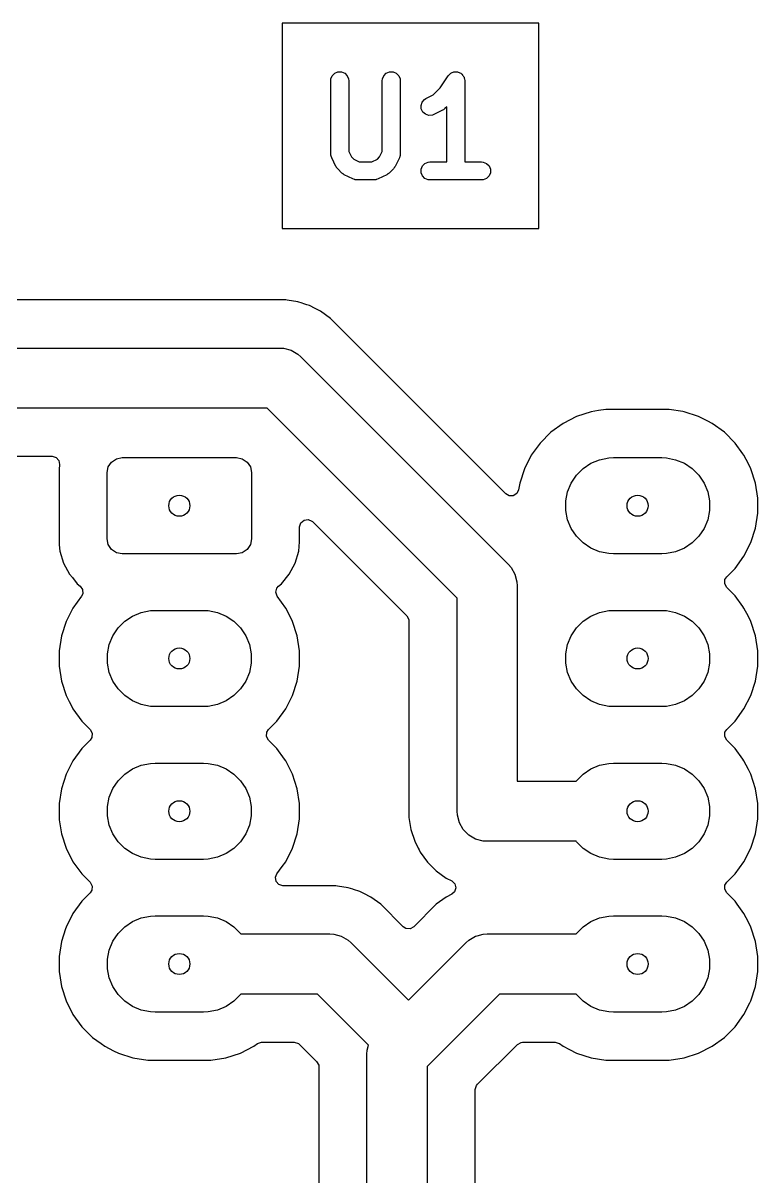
# Model space of a CAD drawing. Extents: x 20 to 124, y -124 to -20.
# Drawn here: x 68.96 to 81.17, y -78.32 to -59.13 of the extents above; entities that cross this region are included whole.
import ezdxf

# ---------------------------------------------------------------- set-up
doc = ezdxf.new("R2010")
doc.units = 0
doc.layers.add('BLACK', color=7, linetype='CONTINUOUS')
doc.layers.add('WHITE', color=7, linetype='CONTINUOUS')

msp = doc.modelspace()

# ---------------------------------------------------------------- linework, layer by layer
at = {"layer": 'BLACK', "linetype": 'CONTINUOUS'}
for p, q in [((77.533686, -59.134984), (73.263817, -59.134984)), ((73.263817, -59.134984), (73.263817, -62.550553)), ((77.533686, -62.550553), (77.533686, -59.134984)), ((74.073924, -60.064064), (74.096322, -60.009992)), ((74.096322, -60.009992), (74.137706, -59.968608)), ((74.137706, -59.968608), (74.191778, -59.94621)), ((74.191778, -59.94621), (74.250306, -59.94621)), ((74.250306, -59.94621), (74.304378, -59.968608)), ((74.304378, -59.968608), (74.345762, -60.009992)), ((74.345762, -60.009992), (74.36816, -60.064064)), ((74.931067, -60.064064), (74.953465, -60.009992)), ((74.953465, -60.009992), (74.994849, -59.968608)), ((74.994849, -59.968608), (75.048921, -59.94621)), ((75.048921, -59.94621), (75.107449, -59.94621)), ((75.107449, -59.94621), (75.161521, -59.968608)), ((75.161521, -59.968608), (75.202905, -60.009992)), ((75.202905, -60.009992), (75.225303, -60.064064)), ((75.890187, -60.212051), (76.024807, -60.010123)), ((76.024807, -60.010123), (76.024873, -60.010042)), ((76.024873, -60.010042), (76.024894, -60.009992)), ((76.024894, -60.009992), (76.025005, -60.00988)), ((76.025005, -60.00988), (76.043437, -59.987372)), ((76.043437, -59.987372), (76.055779, -59.979106)), ((76.055779, -59.979106), (76.066278, -59.968608)), ((76.066278, -59.968608), (76.079854, -59.962984)), ((76.079854, -59.962984), (76.092067, -59.954806)), ((76.092067, -59.954806), (76.106628, -59.951893)), ((76.106628, -59.951893), (76.12035, -59.94621)), ((76.12035, -59.94621), (76.135047, -59.94621)), ((76.135047, -59.94621), (76.149457, -59.943328)), ((76.149457, -59.943328), (76.164027, -59.94621)), ((76.164027, -59.94621), (76.178878, -59.94621)), ((76.178878, -59.94621), (76.192452, -59.951832)), ((76.192452, -59.951832), (76.206871, -59.954685)), ((76.206871, -59.954685), (76.219231, -59.962925)), ((76.219231, -59.962925), (76.23295, -59.968608)), ((76.23295, -59.968608), (76.243339, -59.978997)), ((76.243339, -59.978997), (76.25557, -59.987151)), ((76.25557, -59.987151), (76.263835, -59.999493)), ((76.263835, -59.999493), (76.274334, -60.009992)), ((76.274334, -60.009992), (76.279957, -60.023568)), ((76.279957, -60.023568), (76.288136, -60.035781)), ((76.288136, -60.035781), (76.291048, -60.050343)), ((76.291048, -60.050343), (76.296732, -60.064064)), ((74.071042, -60.093328), (74.073924, -60.064064)), ((74.071042, -61.307614), (74.071042, -60.093328)), ((74.36816, -60.064064), (74.371042, -60.093328)), ((74.371042, -60.093328), (74.371042, -61.272203)), ((74.928185, -60.093328), (74.931067, -60.064064)), ((74.928185, -61.272204), (74.928185, -60.093328)), ((75.225303, -60.064064), (75.228185, -60.093328)), ((75.228185, -60.093328), (75.228185, -61.307614)), ((75.775046, -60.327192), (75.890187, -60.212051)), ((76.296732, -60.064064), (76.299583, -60.093016)), ((76.299583, -60.093016), (76.299614, -60.09317)), ((76.299614, -60.09317), (76.299603, -60.093222)), ((76.299603, -60.093222), (76.299614, -60.093328)), ((76.299614, -60.093328), (76.299614, -61.443328)), ((75.590728, -60.447616), (75.629075, -60.403401)), ((75.629075, -60.403401), (75.653961, -60.387736)), ((75.653961, -60.387736), (75.775046, -60.327192)), ((75.572221, -60.503139), (75.590728, -60.447616)), ((75.57637, -60.561519), (75.572221, -60.503139)), ((75.602544, -60.613868), (75.57637, -60.561519)), ((75.646759, -60.652215), (75.602544, -60.613868)), ((75.930982, -60.584635), (75.788125, -60.656064)), ((75.943575, -60.576707), (75.930982, -60.584635)), ((75.947235, -60.575192), (75.943575, -60.576707)), ((75.951354, -60.57181), (75.947235, -60.575192)), ((75.955868, -60.56897), (75.951354, -60.57181)), ((75.958464, -60.565976), (75.955868, -60.56897)), ((75.969966, -60.556537), (75.958464, -60.565976)), ((75.999614, -60.526889), (75.969966, -60.556537)), ((75.999614, -61.443328), (75.999614, -60.526889)), ((75.702282, -60.670722), (75.646759, -60.652215)), ((75.760662, -60.666573), (75.702282, -60.670722)), ((75.788125, -60.656064), (75.760662, -60.666573)), ((74.073924, -61.336878), (74.071042, -61.307614)), ((74.075987, -61.341858), (74.073924, -61.336878)), ((74.076369, -61.347233), (74.075987, -61.341858)), ((74.086878, -61.374696), (74.076369, -61.347233)), ((74.158307, -61.517553), (74.086878, -61.374696)), ((74.371042, -61.272203), (74.415749, -61.361617)), ((74.415749, -61.361617), (74.452753, -61.398621)), ((74.846473, -61.398622), (74.883478, -61.361617)), ((74.883478, -61.361617), (74.928185, -61.272204)), ((75.212349, -61.374695), (75.140921, -61.517553)), ((75.222859, -61.347232), (75.212349, -61.374695)), ((75.22324, -61.341856), (75.222859, -61.347232)), ((75.225303, -61.336878), (75.22324, -61.341856)), ((75.228185, -61.307614), (75.225303, -61.336878)), ((74.166234, -61.530146), (74.158307, -61.517553)), ((74.16775, -61.533806), (74.166234, -61.530146)), ((74.171131, -61.537925), (74.16775, -61.533806)), ((74.173972, -61.542439), (74.171131, -61.537925)), ((74.176965, -61.545035), (74.173972, -61.542439)), ((74.186405, -61.556537), (74.176965, -61.545035)), ((74.257834, -61.627966), (74.186405, -61.556537)), ((74.452753, -61.398621), (74.542167, -61.443328)), ((74.542167, -61.443328), (74.757061, -61.443328)), ((74.757061, -61.443328), (74.846473, -61.398622)), ((75.112823, -61.556537), (75.041394, -61.627966)), ((75.122264, -61.545032), (75.112823, -61.556537)), ((75.125256, -61.542438), (75.122264, -61.545032)), ((75.128094, -61.537928), (75.125256, -61.542438)), ((75.131478, -61.533806), (75.128094, -61.537928)), ((75.132994, -61.530144), (75.131478, -61.533806)), ((75.140921, -61.517553), (75.132994, -61.530144)), ((75.573925, -61.564064), (75.596323, -61.509992)), ((75.573925, -61.622592), (75.573925, -61.564064)), ((75.596323, -61.509992), (75.637707, -61.468608)), ((75.637707, -61.468608), (75.691779, -61.44621)), ((75.691779, -61.44621), (75.721043, -61.443328)), ((75.721043, -61.443328), (75.999614, -61.443328)), ((76.299614, -61.443328), (76.578186, -61.443328)), ((76.578186, -61.443328), (76.60745, -61.44621)), ((76.60745, -61.44621), (76.661522, -61.468608)), ((76.661522, -61.468608), (76.702906, -61.509992)), ((76.702906, -61.509992), (76.725304, -61.564064)), ((76.725304, -61.564064), (76.725304, -61.622592)), ((74.269338, -61.637407), (74.257834, -61.627966)), ((74.271933, -61.640399), (74.269338, -61.637407)), ((74.276442, -61.643237), (74.271933, -61.640399)), ((74.280565, -61.646621), (74.276442, -61.643237)), ((74.284226, -61.648137), (74.280565, -61.646621)), ((74.296818, -61.656064), (74.284226, -61.648137)), ((74.439676, -61.727492), (74.296818, -61.656064)), ((74.467139, -61.738002), (74.439676, -61.727492)), ((74.472514, -61.738383), (74.467139, -61.738002)), ((74.477493, -61.740446), (74.472514, -61.738383)), ((74.506757, -61.743328), (74.477493, -61.740446)), ((74.792471, -61.743328), (74.506757, -61.743328)), ((74.821735, -61.740446), (74.792471, -61.743328)), ((74.826713, -61.738383), (74.821735, -61.740446)), ((74.832089, -61.738002), (74.826713, -61.738383)), ((74.859553, -61.727492), (74.832089, -61.738002)), ((75.00241, -61.656064), (74.859553, -61.727492)), ((75.015003, -61.648136), (75.00241, -61.656064)), ((75.018663, -61.646621), (75.015003, -61.648136)), ((75.022782, -61.643239), (75.018663, -61.646621)), ((75.027296, -61.640399), (75.022782, -61.643239)), ((75.029892, -61.637405), (75.027296, -61.640399)), ((75.041394, -61.627966), (75.029892, -61.637405)), ((75.596323, -61.676664), (75.573925, -61.622592)), ((75.637707, -61.718048), (75.596323, -61.676664)), ((75.691779, -61.740446), (75.637707, -61.718048)), ((75.721043, -61.743328), (75.691779, -61.740446)), ((76.578186, -61.743328), (75.721043, -61.743328)), ((76.60745, -61.740446), (76.578186, -61.743328)), ((76.661522, -61.718048), (76.60745, -61.740446)), ((76.702906, -61.676664), (76.661522, -61.718048)), ((76.725304, -61.622592), (76.702906, -61.676664)), ((73.263817, -62.550553), (77.533686, -62.550553)), ((73.321752, -63.7372), (61.588552, -63.7372)), ((73.349395, -63.741578), (73.321752, -63.7372)), ((73.523935, -63.769222), (73.349395, -63.741578)), ((73.597403, -63.793094), (73.523935, -63.769222)), ((73.621276, -63.800851), (73.597403, -63.793094)), ((73.671915, -63.817304), (73.621276, -63.800851)), ((73.718623, -63.832481), (73.671915, -63.817304)), ((73.809812, -63.878945), (73.718623, -63.832481)), ((73.809814, -63.878946), (73.809812, -63.878945)), ((73.901011, -63.925413), (73.809814, -63.878946)), ((74.066619, -64.045734), (73.901011, -63.925413)), ((74.066621, -64.045736), (74.066619, -64.045734)), ((76.985117, -66.964232), (74.066621, -64.045736)), ((61.4862, -64.5377), (73.2194, -64.5377)), ((73.2194, -64.5377), (73.284648, -64.541977)), ((73.284648, -64.541977), (73.284663, -64.541977)), ((73.284663, -64.541977), (73.410742, -64.57576)), ((73.410742, -64.57576), (73.523781, -64.641023)), ((73.523781, -64.641023), (73.523796, -64.641038)), ((73.523796, -64.641038), (73.572953, -64.684147)), ((73.572953, -64.684147), (77.025754, -68.136947)), ((73.012294, -65.5377), (61.693306, -65.5377)), ((76.1722, -68.697606), (73.012294, -65.5377)), ((78.399114, -65.59891), (78.159516, -65.67676)), ((78.523526, -65.579205), (78.399114, -65.59891)), ((78.647938, -65.5595), (78.523526, -65.579205)), ((79.699862, -65.5595), (78.647938, -65.5595)), ((79.925356, -65.595215), (79.699862, -65.5595)), ((79.948685, -65.59891), (79.925356, -65.595215)), ((80.188283, -65.67676), (79.948685, -65.59891)), ((77.935051, -65.791132), (77.73125, -65.939201)), ((78.159516, -65.67676), (77.935051, -65.791132)), ((80.342647, -65.755413), (80.188283, -65.67676)), ((80.412745, -65.79113), (80.342647, -65.755413)), ((80.412747, -65.791131), (80.412745, -65.79113)), ((80.412748, -65.791132), (80.412747, -65.791131)), ((80.616549, -65.939201), (80.412748, -65.791132)), ((77.731245, -65.939205), (77.553105, -66.117345)), ((77.73125, -65.939201), (77.731245, -65.939205)), ((80.616554, -65.939205), (80.616549, -65.939201)), ((80.794694, -66.117345), (80.616554, -65.939205)), ((77.553101, -66.11735), (77.405032, -66.321151)), ((77.553105, -66.117345), (77.553101, -66.11735)), ((80.794698, -66.11735), (80.794694, -66.117345)), ((80.923852, -66.295117), (80.794698, -66.11735)), ((62.076247, -66.3382), (69.438274, -66.3382)), ((69.438274, -66.3382), (69.505313, -66.357885)), ((69.505313, -66.357885), (69.551068, -66.410689)), ((70.427123, -66.433223), (70.508229, -66.37903)), ((70.508229, -66.37903), (70.6039, -66.36)), ((70.6039, -66.36), (72.5039, -66.36)), ((72.5039, -66.36), (72.599571, -66.37903)), ((72.599571, -66.37903), (72.680677, -66.433223)), ((77.405032, -66.321151), (77.29066, -66.545616)), ((78.541672, -66.394448), (78.695486, -66.363852)), ((78.695486, -66.363852), (78.7739, -66.36)), ((78.7739, -66.36), (79.5739, -66.36)), ((79.5739, -66.36), (79.652314, -66.363852)), ((79.652314, -66.363852), (79.806128, -66.394448)), ((80.94277, -66.321155), (80.923852, -66.295117)), ((81.015647, -66.464184), (80.94277, -66.321155)), ((69.551068, -66.410689), (69.561677, -66.474354)), ((69.561677, -66.474354), (69.5534, -66.558392)), ((69.5534, -66.558392), (69.5534, -67.761608)), ((70.3539, -66.61), (70.37293, -66.514329)), ((70.37293, -66.514329), (70.427123, -66.433223)), ((72.680677, -66.433223), (72.73487, -66.514329)), ((72.73487, -66.514329), (72.7539, -66.61)), ((77.29066, -66.545616), (77.212809, -66.785214)), ((78.155492, -66.652485), (78.266385, -66.541592)), ((78.266385, -66.541592), (78.396783, -66.454463)), ((78.396783, -66.454463), (78.541672, -66.394448)), ((79.806128, -66.394448), (79.951017, -66.454463)), ((79.951017, -66.454463), (80.081415, -66.541592)), ((80.081415, -66.541592), (80.192308, -66.652485)), ((81.057139, -66.545616), (81.015647, -66.464184)), ((81.057139, -66.545618), (81.057139, -66.545616)), ((81.057141, -66.545621), (81.057139, -66.545618)), ((81.13499, -66.785215), (81.057141, -66.545621)), ((70.3539, -67.71), (70.3539, -66.61)), ((72.7539, -66.61), (72.7539, -67.71)), ((78.068363, -66.782883), (78.155492, -66.652485)), ((80.192308, -66.652485), (80.279437, -66.782883)), ((77.195271, -66.895949), (77.165342, -66.959084)), ((77.212809, -66.785214), (77.195271, -66.895949)), ((77.977752, -67.081586), (78.008348, -66.927772)), ((78.008348, -66.927772), (78.068363, -66.782883)), ((80.279437, -66.782883), (80.339452, -66.927772)), ((80.339452, -66.927772), (80.370048, -67.081586)), ((81.1744, -67.034038), (81.13499, -66.785215)), ((77.036167, -66.995017), (76.985117, -66.964232)), ((77.10603, -66.996015), (77.036167, -66.995017)), ((77.165342, -66.959084), (77.10603, -66.996015)), ((77.977752, -67.238414), (77.977752, -67.081586)), ((80.370048, -67.081586), (80.370048, -67.238414)), ((81.1744, -67.285962), (81.1744, -67.034038)), ((78.008348, -67.392228), (77.977752, -67.238414)), ((80.370048, -67.238414), (80.339452, -67.392228)), ((81.13499, -67.534785), (81.1744, -67.285962)), ((73.5544, -67.511246), (73.574085, -67.444207)), ((73.5544, -67.761608), (73.5544, -67.511246)), ((73.574085, -67.444207), (73.626889, -67.398452)), ((73.626889, -67.398452), (73.696047, -67.388508)), ((73.696047, -67.388508), (73.759603, -67.417533)), ((73.759603, -67.417533), (73.766081, -67.423565)), ((73.766081, -67.423565), (75.335381, -68.992865)), ((78.068363, -67.537117), (78.008348, -67.392228)), ((80.339452, -67.392228), (80.279437, -67.537117)), ((70.37293, -67.805671), (70.3539, -67.71)), ((72.7539, -67.71), (72.73487, -67.805671)), ((78.155492, -67.667515), (78.068363, -67.537117)), ((78.266385, -67.778408), (78.155492, -67.667515)), ((80.192308, -67.667515), (80.081415, -67.778408)), ((80.279437, -67.537117), (80.192308, -67.667515)), ((81.057141, -67.774379), (81.13499, -67.534785)), ((69.5534, -67.761608), (69.558053, -67.808845)), ((69.558053, -67.808845), (69.568599, -67.915932)), ((69.568599, -67.915932), (69.5686, -67.915934)), ((69.5686, -67.915934), (69.628668, -68.113954)), ((70.427123, -67.886777), (70.37293, -67.805671)), ((70.508229, -67.94097), (70.427123, -67.886777)), ((72.680677, -67.886777), (72.599571, -67.94097)), ((72.73487, -67.805671), (72.680677, -67.886777)), ((73.479132, -68.113954), (73.5392, -67.915934)), ((73.5392, -67.915934), (73.5544, -67.761608)), ((78.396783, -67.865537), (78.266385, -67.778408)), ((78.541672, -67.925552), (78.396783, -67.865537)), ((79.951017, -67.865537), (79.806128, -67.925552)), ((80.081415, -67.778408), (79.951017, -67.865537)), ((80.94277, -67.998845), (81.057141, -67.774379)), ((70.6039, -67.96), (70.508229, -67.94097)), ((72.5039, -67.96), (70.6039, -67.96)), ((72.599571, -67.94097), (72.5039, -67.96)), ((78.695486, -67.956148), (78.541672, -67.925552)), ((78.7739, -67.96), (78.695486, -67.956148)), ((79.5739, -67.96), (78.7739, -67.96)), ((79.652314, -67.956148), (79.5739, -67.96)), ((79.806128, -67.925552), (79.652314, -67.956148)), ((80.794693, -68.202656), (80.94277, -67.998845)), ((69.628668, -68.113954), (69.726215, -68.29645)), ((69.726215, -68.29645), (69.774771, -68.355616)), ((73.25031, -68.45641), (73.381585, -68.29645)), ((73.381585, -68.29645), (73.479132, -68.113954)), ((77.025754, -68.136947), (77.068869, -68.186111)), ((77.068869, -68.186111), (77.068877, -68.186119)), ((77.068877, -68.186119), (77.13414, -68.299158)), ((77.13414, -68.299158), (77.13414, -68.299159)), ((77.13414, -68.299159), (77.167923, -68.425237)), ((80.65503, -68.342319), (80.700899, -68.29645)), ((80.700899, -68.29645), (80.794693, -68.202656)), ((69.774771, -68.355616), (69.85749, -68.45641)), ((69.85749, -68.45641), (69.905949, -68.49618)), ((73.201848, -68.496181), (73.25031, -68.45641)), ((77.167923, -68.425237), (77.167923, -68.425252)), ((77.167923, -68.425252), (77.1722, -68.4905)), ((77.1722, -68.4905), (77.1722, -71.74)), ((80.621545, -68.456358), (80.626529, -68.386666)), ((80.65503, -68.517681), (80.621545, -68.456358)), ((80.626529, -68.386666), (80.65503, -68.342319)), ((69.927603, -68.664918), (69.785029, -68.861155)), ((69.905949, -68.49618), (69.945283, -68.553926)), ((69.947154, -68.62377), (69.927603, -68.664918)), ((69.945283, -68.553926), (69.947154, -68.62377)), ((73.156716, -68.599112), (73.172541, -68.531058)), ((73.180196, -68.664918), (73.156716, -68.599112)), ((73.172541, -68.531058), (73.201848, -68.496181)), ((73.32277, -68.861155), (73.180196, -68.664918)), ((80.794694, -68.657345), (80.65503, -68.517681)), ((80.794698, -68.65735), (80.794694, -68.657345)), ((80.923852, -68.835117), (80.794698, -68.65735)), ((69.785029, -68.861155), (69.67066, -69.085616)), ((73.395647, -69.004184), (73.32277, -68.861155)), ((76.1722, -72.24), (76.1722, -68.697606)), ((80.94277, -68.861155), (80.923852, -68.835117)), ((81.015647, -69.004184), (80.94277, -68.861155)), ((70.646385, -69.081592), (70.776783, -68.994463)), ((70.776783, -68.994463), (70.921672, -68.934448)), ((70.921672, -68.934448), (71.075486, -68.903852)), ((71.075486, -68.903852), (71.1539, -68.9)), ((71.1539, -68.9), (71.9539, -68.9)), ((71.9539, -68.9), (72.032314, -68.903852)), ((72.032314, -68.903852), (72.186128, -68.934448)), ((72.186128, -68.934448), (72.331017, -68.994463)), ((72.331017, -68.994463), (72.461415, -69.081592)), ((73.437139, -69.085616), (73.395647, -69.004184)), ((75.335381, -68.992865), (75.368866, -69.054188)), ((75.368866, -69.054188), (75.3717, -69.080546)), ((78.266385, -69.081592), (78.396783, -68.994463)), ((78.396783, -68.994463), (78.541672, -68.934448)), ((78.541672, -68.934448), (78.695486, -68.903852)), ((78.695486, -68.903852), (78.7739, -68.9)), ((78.7739, -68.9), (79.5739, -68.9)), ((79.5739, -68.9), (79.652314, -68.903852)), ((79.652314, -68.903852), (79.806128, -68.934448)), ((79.806128, -68.934448), (79.951017, -68.994463)), ((79.951017, -68.994463), (80.081415, -69.081592)), ((81.057139, -69.085616), (81.015647, -69.004184)), ((69.67066, -69.085616), (69.59281, -69.325214)), ((70.448363, -69.322883), (70.535492, -69.192485)), ((70.535492, -69.192485), (70.646385, -69.081592)), ((72.461415, -69.081592), (72.572308, -69.192485)), ((72.572308, -69.192485), (72.659437, -69.322883)), ((73.437139, -69.085618), (73.437139, -69.085616)), ((73.437141, -69.085621), (73.437139, -69.085618)), ((73.51499, -69.325215), (73.437141, -69.085621)), ((75.3717, -69.080546), (75.3717, -72.342351)), ((78.068363, -69.322883), (78.155492, -69.192485)), ((78.155492, -69.192485), (78.266385, -69.081592)), ((80.081415, -69.081592), (80.192308, -69.192485)), ((80.192308, -69.192485), (80.279437, -69.322883)), ((81.057139, -69.085618), (81.057139, -69.085616)), ((81.057141, -69.085621), (81.057139, -69.085618)), ((81.13499, -69.325215), (81.057141, -69.085621)), ((69.59281, -69.325214), (69.5534, -69.574038)), ((70.388348, -69.467772), (70.448363, -69.322883)), ((72.659437, -69.322883), (72.719452, -69.467772)), ((73.5544, -69.574038), (73.51499, -69.325215)), ((78.008348, -69.467772), (78.068363, -69.322883)), ((80.279437, -69.322883), (80.339452, -69.467772)), ((81.1744, -69.574038), (81.13499, -69.325215)), ((69.5534, -69.574038), (69.5534, -69.825961)), ((70.357752, -69.621586), (70.388348, -69.467772)), ((70.357752, -69.778414), (70.357752, -69.621586)), ((72.719452, -69.467772), (72.750048, -69.621586)), ((72.750048, -69.621586), (72.750048, -69.778414)), ((73.5544, -69.825962), (73.5544, -69.574038)), ((77.977752, -69.621586), (78.008348, -69.467772)), ((77.977752, -69.778414), (77.977752, -69.621586)), ((80.339452, -69.467772), (80.370048, -69.621586)), ((80.370048, -69.621586), (80.370048, -69.778414)), ((81.1744, -69.825962), (81.1744, -69.574038)), ((69.5534, -69.825961), (69.59281, -70.074785)), ((70.388348, -69.932228), (70.357752, -69.778414)), ((72.750048, -69.778414), (72.719452, -69.932228)), ((73.51499, -70.074785), (73.5544, -69.825962)), ((78.008348, -69.932228), (77.977752, -69.778414)), ((80.370048, -69.778414), (80.339452, -69.932228)), ((81.13499, -70.074785), (81.1744, -69.825962)), ((70.448363, -70.077117), (70.388348, -69.932228)), ((72.719452, -69.932228), (72.659437, -70.077117)), ((78.068363, -70.077117), (78.008348, -69.932228)), ((80.339452, -69.932228), (80.279437, -70.077117)), ((69.59281, -70.074785), (69.67066, -70.314383)), ((70.535492, -70.207515), (70.448363, -70.077117)), ((70.646385, -70.318408), (70.535492, -70.207515)), ((72.572308, -70.207515), (72.461415, -70.318408)), ((72.659437, -70.077117), (72.572308, -70.207515)), ((73.437141, -70.314379), (73.51499, -70.074785)), ((78.155492, -70.207515), (78.068363, -70.077117)), ((78.266385, -70.318408), (78.155492, -70.207515)), ((80.192308, -70.207515), (80.081415, -70.318408)), ((80.279437, -70.077117), (80.192308, -70.207515)), ((81.057141, -70.314379), (81.13499, -70.074785)), ((69.67066, -70.314383), (69.72249, -70.416103)), ((70.776783, -70.405537), (70.646385, -70.318408)), ((70.921672, -70.465552), (70.776783, -70.405537)), ((72.331017, -70.405537), (72.186128, -70.465552)), ((72.461415, -70.318408), (72.331017, -70.405537)), ((73.32277, -70.538845), (73.437141, -70.314379)), ((78.396783, -70.405537), (78.266385, -70.318408)), ((78.541672, -70.465552), (78.396783, -70.405537)), ((79.951017, -70.405537), (79.806128, -70.465552)), ((80.081415, -70.318408), (79.951017, -70.405537)), ((80.94277, -70.538845), (81.057141, -70.314379)), ((69.72249, -70.416103), (69.781078, -70.531089)), ((69.781078, -70.531089), (69.785032, -70.538848)), ((69.785032, -70.538848), (69.933101, -70.742649)), ((71.075486, -70.496148), (70.921672, -70.465552)), ((71.1539, -70.5), (71.075486, -70.496148)), ((71.9539, -70.5), (71.1539, -70.5)), ((72.032314, -70.496148), (71.9539, -70.5)), ((72.186128, -70.465552), (72.032314, -70.496148)), ((73.174693, -70.742656), (73.32277, -70.538845)), ((78.695486, -70.496148), (78.541672, -70.465552)), ((78.7739, -70.5), (78.695486, -70.496148)), ((79.5739, -70.5), (78.7739, -70.5)), ((79.652314, -70.496148), (79.5739, -70.5)), ((79.806128, -70.465552), (79.652314, -70.496148)), ((80.794693, -70.742656), (80.94277, -70.538845)), ((69.933101, -70.742649), (69.933105, -70.742654)), ((69.933105, -70.742654), (70.07277, -70.882319)), ((73.03503, -70.882319), (73.174693, -70.742656)), ((80.65503, -70.882319), (80.794693, -70.742656)), ((70.07277, -70.882319), (70.106255, -70.943642)), ((70.106255, -70.943642), (70.101271, -71.013334)), ((73.001545, -70.996358), (73.006529, -70.926666)), ((73.006529, -70.926666), (73.03503, -70.882319)), ((80.621545, -70.996358), (80.626529, -70.926666)), ((80.626529, -70.926666), (80.65503, -70.882319)), ((70.07277, -71.057681), (69.933105, -71.197345)), ((70.101271, -71.013334), (70.07277, -71.057681)), ((73.03503, -71.057681), (73.001545, -70.996358)), ((73.174694, -71.197345), (73.03503, -71.057681)), ((80.65503, -71.057681), (80.621545, -70.996358)), ((80.794694, -71.197345), (80.65503, -71.057681)), ((69.933101, -71.19735), (69.785032, -71.401151)), ((69.933105, -71.197345), (69.933101, -71.19735)), ((73.174698, -71.19735), (73.174694, -71.197345)), ((73.303852, -71.375117), (73.174698, -71.19735)), ((80.794698, -71.19735), (80.794694, -71.197345)), ((80.923852, -71.375117), (80.794698, -71.19735)), ((69.785032, -71.401151), (69.67066, -71.625616)), ((70.646385, -71.621592), (70.776783, -71.534463)), ((70.776783, -71.534463), (70.921672, -71.474448)), ((70.921672, -71.474448), (71.075486, -71.443852)), ((71.075486, -71.443852), (71.1539, -71.44)), ((71.1539, -71.44), (71.9539, -71.44)), ((71.9539, -71.44), (72.032314, -71.443852)), ((72.032314, -71.443852), (72.186128, -71.474448)), ((72.186128, -71.474448), (72.331017, -71.534463)), ((72.331017, -71.534463), (72.461415, -71.621592)), ((73.32277, -71.401155), (73.303852, -71.375117)), ((73.395647, -71.544184), (73.32277, -71.401155)), ((73.437139, -71.625616), (73.395647, -71.544184)), ((78.266385, -71.621592), (78.396783, -71.534463)), ((78.396783, -71.534463), (78.541672, -71.474448)), ((78.541672, -71.474448), (78.695486, -71.443852)), ((78.695486, -71.443852), (78.7739, -71.44)), ((78.7739, -71.44), (79.5739, -71.44)), ((79.5739, -71.44), (79.652314, -71.443852)), ((79.652314, -71.443852), (79.806128, -71.474448)), ((79.806128, -71.474448), (79.951017, -71.534463)), ((79.951017, -71.534463), (80.081415, -71.621592)), ((80.94277, -71.401155), (80.923852, -71.375117)), ((81.015647, -71.544184), (80.94277, -71.401155)), ((81.057139, -71.625616), (81.015647, -71.544184)), ((69.67066, -71.625616), (69.59281, -71.865214)), ((70.448363, -71.862883), (70.535492, -71.732485)), ((70.535492, -71.732485), (70.646385, -71.621592)), ((72.461415, -71.621592), (72.572308, -71.732485)), ((72.572308, -71.732485), (72.659437, -71.862883)), ((73.437139, -71.625618), (73.437139, -71.625616)), ((73.437141, -71.625621), (73.437139, -71.625618)), ((73.51499, -71.865215), (73.437141, -71.625621)), ((77.1722, -71.74), (78.150471, -71.74)), ((78.150471, -71.74), (78.155492, -71.732485)), ((78.155492, -71.732485), (78.266385, -71.621592)), ((80.081415, -71.621592), (80.192308, -71.732485)), ((80.192308, -71.732485), (80.279437, -71.862883)), ((81.057139, -71.625618), (81.057139, -71.625616)), ((81.057141, -71.625621), (81.057139, -71.625618)), ((81.13499, -71.865215), (81.057141, -71.625621)), ((69.59281, -71.865215), (69.5534, -72.114038)), ((69.59281, -71.865214), (69.59281, -71.865215)), ((70.388348, -72.007772), (70.448363, -71.862883)), ((72.659437, -71.862883), (72.719452, -72.007772)), ((73.5544, -72.114038), (73.51499, -71.865215)), ((80.279437, -71.862883), (80.339452, -72.007772)), ((81.1744, -72.114038), (81.13499, -71.865215)), ((69.5534, -72.114038), (69.5534, -72.365962)), ((70.357752, -72.161586), (70.388348, -72.007772)), ((72.719452, -72.007772), (72.750048, -72.161586)), ((73.5544, -72.365962), (73.5544, -72.114038)), ((80.339452, -72.007772), (80.370048, -72.161586)), ((81.1744, -72.365962), (81.1744, -72.114038)), ((70.357752, -72.318414), (70.357752, -72.161586)), ((70.388348, -72.472228), (70.357752, -72.318414)), ((72.750048, -72.318414), (72.719452, -72.472228)), ((72.750048, -72.161586), (72.750048, -72.318414)), ((76.176478, -72.305263), (76.1722, -72.24)), ((76.21026, -72.431342), (76.176478, -72.305263)), ((80.370048, -72.318414), (80.339452, -72.472228)), ((80.370048, -72.161586), (80.370048, -72.318414)), ((69.5534, -72.365962), (69.555886, -72.381655)), ((69.555886, -72.381655), (69.59281, -72.614785)), ((70.448363, -72.617117), (70.388348, -72.472228)), ((72.719452, -72.472228), (72.659437, -72.617117)), ((73.51499, -72.614785), (73.5544, -72.365962)), ((75.3717, -72.342351), (75.403722, -72.544534)), ((76.275523, -72.544381), (76.21026, -72.431342)), ((80.339452, -72.472228), (80.279437, -72.617117)), ((81.13499, -72.614785), (81.1744, -72.365962)), ((69.59281, -72.614785), (69.67066, -72.854383)), ((70.535492, -72.747515), (70.448363, -72.617117)), ((72.659437, -72.617117), (72.572308, -72.747515)), ((73.437141, -72.854379), (73.51499, -72.614785)), ((75.403722, -72.544534), (75.466981, -72.739223)), ((76.367819, -72.636677), (76.275523, -72.544381)), ((76.480858, -72.70194), (76.367819, -72.636677)), ((76.606937, -72.735722), (76.480858, -72.70194)), ((80.279437, -72.617117), (80.192308, -72.747515)), ((81.057141, -72.854379), (81.13499, -72.614785)), ((69.67066, -72.854383), (69.785032, -73.078848)), ((70.646385, -72.858408), (70.535492, -72.747515)), ((70.776783, -72.945537), (70.646385, -72.858408)), ((72.461415, -72.858408), (72.331017, -72.945537)), ((72.572308, -72.747515), (72.461415, -72.858408)), ((73.32277, -73.078845), (73.437141, -72.854379)), ((75.466981, -72.739223), (75.525657, -72.854379)), ((75.525657, -72.854379), (75.538993, -72.880553)), ((75.538993, -72.880553), (75.559915, -72.921613)), ((76.6722, -72.74), (76.606937, -72.735722)), ((78.150471, -72.74), (76.6722, -72.74)), ((78.155492, -72.747515), (78.150471, -72.74)), ((78.266385, -72.858408), (78.155492, -72.747515)), ((78.396783, -72.945537), (78.266385, -72.858408)), ((80.081415, -72.858408), (79.951017, -72.945537)), ((80.192308, -72.747515), (80.081415, -72.858408)), ((80.94277, -73.078845), (81.057141, -72.854379)), ((69.785032, -73.078848), (69.933101, -73.282649)), ((70.921672, -73.005552), (70.776783, -72.945537)), ((71.075486, -73.036148), (70.921672, -73.005552)), ((71.1539, -73.04), (71.075486, -73.036148)), ((71.9539, -73.04), (71.1539, -73.04)), ((72.032314, -73.036148), (71.9539, -73.04)), ((72.186128, -73.005552), (72.032314, -73.036148)), ((72.331017, -72.945537), (72.186128, -73.005552)), ((73.263003, -73.161106), (73.32277, -73.078845)), ((75.559915, -72.921613), (75.680228, -73.087213)), ((75.680228, -73.087213), (75.824986, -73.231971)), ((78.541672, -73.005552), (78.396783, -72.945537)), ((78.695486, -73.036148), (78.541672, -73.005552)), ((78.7739, -73.04), (78.695486, -73.036148)), ((79.5739, -73.04), (78.7739, -73.04)), ((79.652314, -73.036148), (79.5739, -73.04)), ((79.806128, -73.005552), (79.652314, -73.036148)), ((79.951017, -72.945537), (79.806128, -73.005552)), ((80.794693, -73.282656), (80.94277, -73.078845)), ((69.933101, -73.282649), (69.933105, -73.282654)), ((69.933105, -73.282654), (70.07277, -73.422319)), ((73.152304, -73.337853), (73.174724, -73.282615)), ((73.174724, -73.282615), (73.263003, -73.161106)), ((75.824986, -73.231971), (75.990585, -73.352284)), ((80.746796, -73.330553), (80.794693, -73.282656)), ((70.07277, -73.422319), (70.106255, -73.483642)), ((73.162248, -73.407011), (73.152304, -73.337853)), ((73.208003, -73.459815), (73.162248, -73.407011)), ((73.275042, -73.4795), (73.208003, -73.459815)), ((74.157951, -73.4795), (73.275042, -73.4795)), ((74.157952, -73.4795), (74.157951, -73.4795)), ((74.184103, -73.483642), (74.157952, -73.4795)), ((75.990585, -73.352284), (75.990587, -73.352285)), ((75.990587, -73.352285), (75.99059, -73.352287)), ((75.99059, -73.352287), (76.08328, -73.399515)), ((76.08328, -73.399515), (76.134075, -73.447488)), ((76.134075, -73.447488), (76.15087, -73.515309)), ((80.621545, -73.536358), (80.626529, -73.466666)), ((80.626529, -73.466666), (80.65503, -73.422319)), ((80.65503, -73.422319), (80.721733, -73.355616)), ((80.721733, -73.355616), (80.746796, -73.330553)), ((70.07277, -73.597681), (69.933105, -73.737345)), ((70.101271, -73.553334), (70.07277, -73.597681)), ((70.106255, -73.483642), (70.101271, -73.553334)), ((74.360132, -73.511522), (74.184103, -73.483642)), ((74.436568, -73.536358), (74.360132, -73.511522)), ((74.449316, -73.5405), (74.436568, -73.536358)), ((74.554819, -73.57478), (74.449316, -73.5405)), ((74.621724, -73.60887), (74.554819, -73.57478)), ((74.737211, -73.667713), (74.621724, -73.60887)), ((74.902819, -73.788034), (74.737211, -73.667713)), ((75.990591, -73.667712), (75.82498, -73.788034)), ((75.990597, -73.667708), (75.990591, -73.667712)), ((75.991119, -73.667443), (75.990597, -73.667708)), ((76.08328, -73.620483), (75.991118, -73.667442)), ((75.991118, -73.667442), (75.991119, -73.667443)), ((76.128333, -73.581444), (76.08328, -73.620483)), ((76.15087, -73.515309), (76.128333, -73.581444)), ((80.65503, -73.597681), (80.621545, -73.536358)), ((80.794694, -73.737345), (80.65503, -73.597681)), ((69.933101, -73.73735), (69.785032, -73.941151)), ((69.933105, -73.737345), (69.933101, -73.73735)), ((74.902821, -73.788036), (74.902819, -73.788034)), ((75.276219, -74.161434), (74.902821, -73.788036)), ((75.82498, -73.788034), (75.451581, -74.161434)), ((80.794698, -73.73735), (80.794694, -73.737345)), ((80.831523, -73.788036), (80.794698, -73.73735)), ((80.94277, -73.941155), (80.831523, -73.788036)), ((69.785032, -73.941151), (69.67066, -74.165616)), ((70.776783, -74.074463), (70.921672, -74.014448)), ((70.921672, -74.014448), (71.075486, -73.983852)), ((71.075486, -73.983852), (71.1539, -73.98)), ((71.1539, -73.98), (71.9539, -73.98)), ((71.9539, -73.98), (72.032314, -73.983852)), ((72.032314, -73.983852), (72.186128, -74.014448)), ((72.186128, -74.014448), (72.331017, -74.074463)), ((78.396783, -74.074463), (78.541672, -74.014448)), ((78.541672, -74.014448), (78.695486, -73.983852)), ((78.695486, -73.983852), (78.7739, -73.98)), ((78.7739, -73.98), (79.5739, -73.98)), ((79.5739, -73.98), (79.652314, -73.983852)), ((79.652314, -73.983852), (79.806128, -74.014448)), ((79.806128, -74.014448), (79.951017, -74.074463)), ((81.015647, -74.084184), (80.94277, -73.941155)), ((69.661139, -74.194919), (69.59281, -74.405215)), ((69.67066, -74.165616), (69.661139, -74.194919)), ((70.535492, -74.272485), (70.646385, -74.161592)), ((70.646385, -74.161592), (70.776783, -74.074463)), ((72.331017, -74.074463), (72.461415, -74.161592)), ((72.461415, -74.161592), (72.572308, -74.272485)), ((75.320566, -74.189935), (75.276219, -74.161434)), ((75.390258, -74.194919), (75.320566, -74.189935)), ((75.451581, -74.161434), (75.390258, -74.194919)), ((78.155492, -74.272485), (78.266385, -74.161592)), ((78.266385, -74.161592), (78.396783, -74.074463)), ((79.951017, -74.074463), (80.081415, -74.161592)), ((80.081415, -74.161592), (80.192308, -74.272485)), ((81.057139, -74.165616), (81.015647, -74.084184)), ((81.057139, -74.165618), (81.057139, -74.165616)), ((81.057141, -74.165621), (81.057139, -74.165618)), ((81.13499, -74.405215), (81.057141, -74.165621)), ((69.59281, -74.405215), (69.5534, -74.654038)), ((70.388348, -74.547772), (70.448363, -74.402883)), ((70.448363, -74.402883), (70.535492, -74.272485)), ((72.572308, -74.272485), (72.577329, -74.28)), ((72.577329, -74.28), (74.0556, -74.28)), ((74.0556, -74.28), (74.120848, -74.284277)), ((74.120848, -74.284277), (74.120863, -74.284277)), ((74.120863, -74.284277), (74.246942, -74.31806)), ((74.246942, -74.31806), (74.359981, -74.383323)), ((74.359981, -74.383323), (74.359996, -74.383338)), ((74.359996, -74.383338), (74.409153, -74.426447)), ((74.409153, -74.426447), (75.3639, -75.381193)), ((75.3639, -75.381193), (76.318647, -74.426446)), ((76.318647, -74.426446), (76.367811, -74.38333)), ((76.367811, -74.38333), (76.367819, -74.383323)), ((76.367819, -74.383323), (76.480858, -74.31806)), ((76.480858, -74.31806), (76.507501, -74.31092)), ((76.507501, -74.31092), (76.606937, -74.284277)), ((76.606937, -74.284277), (76.606952, -74.284277)), ((76.606952, -74.284277), (76.6722, -74.28)), ((76.6722, -74.28), (78.150471, -74.28)), ((78.150471, -74.28), (78.155492, -74.272485)), ((80.192308, -74.272485), (80.279437, -74.402883)), ((80.279437, -74.402883), (80.339452, -74.547772)), ((81.1744, -74.654038), (81.13499, -74.405215)), ((70.357752, -74.701586), (70.388348, -74.547772)), ((80.339452, -74.547772), (80.370048, -74.701586)), ((69.5534, -74.654038), (69.5534, -74.905962)), ((70.357752, -74.858414), (70.357752, -74.701586)), ((80.370048, -74.701586), (80.370048, -74.858414)), ((81.1744, -74.905962), (81.1744, -74.654038)), ((69.5534, -74.905962), (69.570299, -75.012656)), ((69.570299, -75.012656), (69.59281, -75.154785)), ((70.388348, -75.012228), (70.357752, -74.858414)), ((70.448363, -75.157117), (70.388348, -75.012228)), ((80.339452, -75.012228), (80.279437, -75.157117)), ((80.370048, -74.858414), (80.339452, -75.012228)), ((81.13499, -75.154785), (81.1744, -74.905962)), ((69.59281, -75.154785), (69.67066, -75.394383)), ((70.535492, -75.287515), (70.448363, -75.157117)), ((80.279437, -75.157117), (80.192308, -75.287515)), ((81.057141, -75.394379), (81.13499, -75.154785)), ((69.67066, -75.394383), (69.785032, -75.618848)), ((70.646385, -75.398408), (70.535492, -75.287515)), ((70.776783, -75.485537), (70.646385, -75.398408)), ((72.461415, -75.398408), (72.331017, -75.485537)), ((72.572308, -75.287515), (72.461415, -75.398408)), ((72.577329, -75.28), (72.572308, -75.287515)), ((73.848494, -75.28), (72.577329, -75.28)), ((74.700018, -76.131524), (73.848494, -75.28)), ((76.879307, -75.28), (75.717461, -76.441844)), ((78.150471, -75.28), (76.879307, -75.28)), ((78.155492, -75.287515), (78.150471, -75.28)), ((78.266385, -75.398408), (78.155492, -75.287515)), ((78.396783, -75.485537), (78.266385, -75.398408)), ((80.081415, -75.398408), (79.951017, -75.485537)), ((80.192308, -75.287515), (80.081415, -75.398408)), ((81.041519, -75.425039), (81.057141, -75.394379)), ((70.921672, -75.545552), (70.776783, -75.485537)), ((71.075486, -75.576148), (70.921672, -75.545552)), ((71.1539, -75.58), (71.075486, -75.576148)), ((71.9539, -75.58), (71.1539, -75.58)), ((72.032314, -75.576148), (71.9539, -75.58)), ((72.186128, -75.545552), (72.032314, -75.576148)), ((72.331017, -75.485537), (72.186128, -75.545552)), ((78.541672, -75.545552), (78.396783, -75.485537)), ((78.695486, -75.576148), (78.541672, -75.545552)), ((78.7739, -75.58), (78.695486, -75.576148)), ((79.5739, -75.58), (78.7739, -75.58)), ((79.652314, -75.576148), (79.5739, -75.58)), ((79.806128, -75.545552), (79.652314, -75.576148)), ((79.951017, -75.485537), (79.806128, -75.545552)), ((80.94277, -75.618845), (81.041519, -75.425039)), ((69.785032, -75.618848), (69.933101, -75.822649)), ((80.794693, -75.822656), (80.94277, -75.618845)), ((69.933101, -75.822649), (69.933105, -75.822654)), ((69.933105, -75.822654), (70.111245, -76.000794)), ((80.616556, -76.000793), (80.794693, -75.822656)), ((70.111245, -76.000794), (70.11125, -76.000798)), ((70.11125, -76.000798), (70.253547, -76.104182)), ((70.253547, -76.104182), (70.315055, -76.14887)), ((70.315055, -76.14887), (70.458084, -76.221747)), ((72.568279, -76.263241), (72.792745, -76.14887)), ((72.792745, -76.14887), (72.854253, -76.104181)), ((72.854253, -76.104181), (72.920058, -76.080702)), ((72.920058, -76.080702), (72.927138, -76.0805)), ((72.927138, -76.0805), (73.465553, -76.0805)), ((73.465553, -76.0805), (73.532592, -76.100185)), ((73.532592, -76.100185), (73.553234, -76.116819)), ((73.553234, -76.116819), (73.837081, -76.400665)), ((74.678177, -76.213037), (74.700018, -76.131524)), ((76.510719, -76.780665), (77.174565, -76.116819)), ((77.174565, -76.116819), (77.235888, -76.083334)), ((77.235888, -76.083334), (77.262246, -76.0805)), ((77.262246, -76.0805), (77.800662, -76.0805)), ((77.800662, -76.0805), (77.867701, -76.100185)), ((77.867701, -76.100185), (77.873537, -76.104175)), ((77.873537, -76.104175), (77.935055, -76.14887)), ((77.935055, -76.14887), (78.041106, -76.202905)), ((80.188279, -76.263241), (80.412745, -76.14887)), ((80.412745, -76.14887), (80.616556, -76.000793)), ((70.458084, -76.221747), (70.539516, -76.263239)), ((70.539516, -76.263239), (70.539518, -76.263239)), ((70.539518, -76.263239), (70.539521, -76.263241)), ((70.539521, -76.263241), (70.779115, -76.34109)), ((70.779115, -76.34109), (71.027938, -76.3805)), ((72.079862, -76.3805), (72.328685, -76.34109)), ((72.328685, -76.34109), (72.568279, -76.263241)), ((74.6739, -76.2783), (74.678177, -76.213052)), ((74.6739, -84.34657), (74.6739, -76.2783)), ((74.678177, -76.213052), (74.678177, -76.213037)), ((78.041106, -76.202905), (78.159516, -76.263239)), ((78.159516, -76.263239), (78.159518, -76.263239)), ((78.159518, -76.263239), (78.159521, -76.263241)), ((78.159521, -76.263241), (78.399115, -76.34109)), ((78.399115, -76.34109), (78.647938, -76.3805)), ((79.699862, -76.3805), (79.948685, -76.34109)), ((79.948685, -76.34109), (80.188279, -76.263241)), ((71.027938, -76.3805), (71.027939, -76.3805)), ((71.027939, -76.3805), (72.079861, -76.3805)), ((72.079861, -76.3805), (72.079862, -76.3805)), ((73.837081, -76.400665), (73.870566, -76.461988)), ((73.870566, -76.461988), (73.8734, -76.488346)), ((73.8734, -76.488346), (73.8734, -83.996761)), ((75.717454, -76.441853), (75.6739, -76.485406)), ((75.6739, -76.485406), (75.6739, -84.34657)), ((75.717461, -76.441844), (75.717454, -76.441853)), ((78.647938, -76.3805), (78.647939, -76.3805)), ((78.647939, -76.3805), (79.699861, -76.3805)), ((79.699861, -76.3805), (79.699862, -76.3805)), ((76.4744, -76.868346), (76.494085, -76.801307)), ((76.4744, -81.880553), (76.4744, -76.868346)), ((76.494085, -76.801307), (76.510719, -76.780665))]:
    msp.add_line(p, q, dxfattribs=at)
at = {"layer": 'BLACK'}
for centre in [(71.5539, -67.16), (79.1739, -67.16), (71.5539, -69.7), (79.1739, -69.7), (71.5539, -72.24), (79.1739, -72.24), (71.5539, -74.78), (79.1739, -74.78)]:
    msp.add_circle(centre, 0.175, dxfattribs=at)
at = {"layer": 'WHITE'}
for centre in [(71.5539, -67.16), (79.1739, -67.16), (71.5539, -69.7), (79.1739, -69.7), (71.5539, -72.24), (79.1739, -72.24), (71.5539, -74.78), (79.1739, -74.78)]:
    msp.add_circle(centre, 0.175, dxfattribs=at)

doc.saveas('drawing.dxf')
